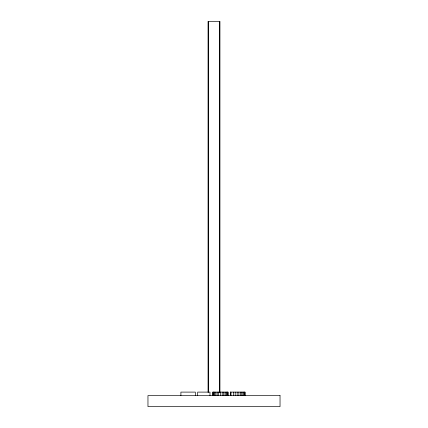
<?xml version="1.0" encoding="UTF-8"?>
<svg xmlns="http://www.w3.org/2000/svg" width="428" height="428" viewBox="0 0 428 428"><rect width="100%" height="100%" fill="white"/><g stroke="black" fill="none" stroke-linecap="round" stroke-linejoin="round"><path stroke-width="0.64" d="M245.046 395.595L245.046 392.101L230.553 392.101L230.553 395.595M244.912 392.101L244.912 395.595M244.511 392.101L244.511 395.595M243.848 392.101L243.848 395.595M242.917 392.101L242.917 395.595M241.756 392.101L241.756 395.595M240.413 392.101L240.413 395.595M238.878 392.101L238.878 395.595M237.16 392.101L237.16 395.595M235.197 392.101L235.197 395.595M233.49 392.101L233.49 395.595M230.895 392.101L230.895 395.595M230.799 392.101L230.799 395.595M230.665 392.101L230.665 395.595M228.038 395.595L228.038 392.101L212.818 392.101L212.818 395.595M227.921 392.101L227.921 395.595M227.557 392.101L227.557 395.595M226.958 392.101L226.958 395.595M226.118 392.101L226.118 395.595M225.037 392.101L225.037 395.595M223.732 392.101L223.732 395.595M222.191 392.101L222.191 395.595M220.42 392.101L220.42 395.595M219.944 392.556L219.944 21.4L208.056 21.4L208.056 392.251M219.505 21.4L219.505 392.251M218.697 392.101L218.697 395.595M217.183 392.101L217.183 395.595M215.878 392.101L215.878 395.595M214.786 392.101L214.786 395.595M213.925 392.101L213.925 395.595M213.31 392.101L213.31 395.595M212.941 392.101L212.941 395.595M209.982 395.595L209.982 392.101L197.688 392.101L197.688 395.595M208.495 21.4L208.495 392.251M195.323 395.595L195.323 392.101L180.905 392.101L180.905 395.595M280.035 395.595L147.965 395.595L147.965 406.6L280.035 406.6L280.035 395.595"/></g></svg>
